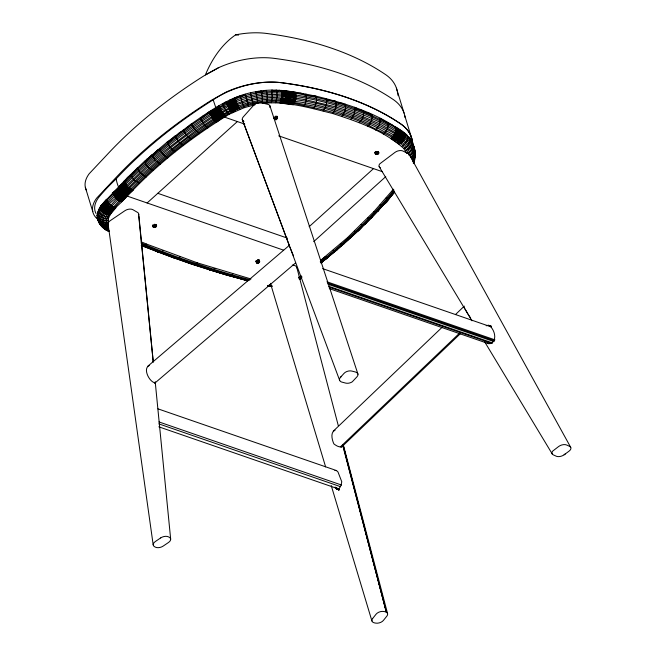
<?xml version="1.0" encoding="UTF-8"?>
<svg xmlns="http://www.w3.org/2000/svg" width="656" height="656" viewBox="0 0 656 656"><rect width="100%" height="100%" fill="white"/><g stroke="black" fill="none" stroke-linecap="round" stroke-linejoin="round"><path stroke-width="0.98" d="M283.622 250.174L126.821 195.955C121.024 204.91 106.338 211.544 108.338 223.86L103.771 224.254L101.008 223.409L98.876 221.769L97.629 219.547L97.096 215.398L97.506 212.61L101.065 205.476L127.592 177.448L144.509 161.286L167.182 142.049L191.773 123.664C211.33 109.962 231.634 95.473 255.84 91.758C275.971 87.56 296.405 92.25 316.159 96.202C349.197 104.271 383.785 115.054 409.705 137.875C410.894 142.278 407.72 146.731 403.801 148.518C384.014 130.634 357.594 121.557 332.576 113.463C309.993 108.002 286.746 100.909 263.261 103.345M409.705 137.875C415.15 142.459 413.772 151.462 406.663 153.324L403.801 148.518M97.359 218.522L98.138 220.719C95.76 212.806 101.877 205.697 106.944 200.457C119.343 187.518 131.594 174.398 144.919 162.401C171.314 139.326 199.285 117.326 230.379 100.942C254.134 90.069 281.121 89.2 306.254 95.415C341.161 101.573 374.584 114.628 404.801 133.037C405.957 137.432 403.301 142.081 399.561 144.336L390.656 138.465C394.256 135.956 396.601 131.233 395.453 126.862C408.245 133.791 419.668 147.748 413.723 163.106L414.051 160.745L413.477 162.393M97.629 219.547C99.376 223.926 102.82 230.248 108.511 229.108C104.124 225.623 103.91 219.063 106.862 214.594C114.267 209.305 119.064 200.966 126.821 195.955L121.918 192.397C150.585 161.843 183.688 135.726 219.055 113.365C235.004 103.779 253.675 98.326 272.322 97.465C309.312 99.122 345.974 109.38 379.307 125.353C393.329 133.086 416.109 141.844 413.05 161.909L414.42 159.793L415.027 154.062M411.853 141.073C412.271 145.353 409.336 149.338 405.408 150.847M262.359 103.443L262.277 96.711L261.121 90.93L256.201 93.054L257.792 103.115C238.809 106.018 222.425 116.604 206.984 127.346C177.727 147.141 150.249 169.74 126.239 195.693C119.884 192.643 117.399 185.312 116.12 178.916A407.368 237.718 -17 0 1 213.175 99.835A62.582 36.523 -17 0 1 227.566 91.832A66.289 38.679 -17 0 1 283.335 82.935A344.654 201.121 -17 0 1 399.619 123.131A66.289 38.679 -17 0 1 412.157 141.319M138.719 214.717L138.76 214.405A5.715 3.337 -17 0 0 137.547 212.396L132.881 209.69A5.847 3.411 -17 0 0 124.927 210.699L110.208 220.695A5.748 3.354 -17 0 0 108.396 224.975M277.586 118.072C269.657 113.882 277.545 125.304 277.012 116.202M259.76 261.703C251.838 257.513 259.719 268.935 259.194 259.833M414.248 157.571L414.518 156.144L414.42 159.793M107.961 230.978L108.896 231.486C104.329 229.51 99.95 225.771 99.392 220.539C98.605 216.004 101.918 212.347 102.32 208.034C135.07 169.765 173.758 136.587 216.669 110.183L213.175 99.835M320.718 260.293L347.459 237.669L373.928 211.585C376.134 212.331 379.176 211.257 379.225 208.608L377.298 210.625M413.337 163.36C418.536 142.598 395.125 130.339 380.201 122.41C346.581 106.272 309.583 96.03 272.273 94.349C250.28 95.276 228.509 102.484 210.674 115.464C177.669 136.661 147.297 161.802 120.064 190.019L121.918 192.397L128.527 187.616L141.901 174.373L163.705 155.062L195.775 130.577L220.129 114.406L224.508 117.112C189.035 139.318 155.759 165.369 127.297 196.136L126.239 195.693L133.07 190.019L127.469 186.689L123.902 181.228M414.223 159.9L414.756 157.374L414.116 158.285M266.885 102.967L267.353 96.17L266.352 90.38M375.609 130.101L379.307 125.353L380.521 118.539L388.172 123.73L391.64 124.583L395.716 128.141L407.442 135.357C408.622 139.761 405.687 144.32 401.849 146.337M413.6 162.491L414.051 160.745L413.485 162.45M301.17 277.57L300.653 278.611L299.546 278.964L301.12 277.791M413.501 163.631L414.018 161.958M271.346 102.73L272.322 97.465L271.51 90.102M168.313 141.155L167.592 143.172L168.813 145.509L172.397 149.724L175.39 151.708M321.227 262.433L322.99 260.662L321.456 261.941M373.928 211.585L391.493 191.454L393.92 191.478C372.518 217.964 347.319 241.047 320.956 262.482L322.932 260.834L321.415 262.072M156.513 226.254C156.981 224.229 153.324 224.836 152.938 226.312C153.16 228.78 158.522 226.623 155.948 224.393M378.774 153.291C379.242 151.265 375.585 151.872 375.199 153.348C375.421 155.816 380.783 153.66 378.2 151.421M322.088 262.015L336.536 250.289L337.373 248.993L335.839 250.256M275.7 102.738L277.226 95.915L276.553 90.11L271.846 91.397L272.461 90.085M220.129 114.406L217.316 111.225L215.734 108.174L218.924 105.657L221.867 111.61L225.172 115.497L224.45 117.096L222.318 116.046L219.079 113.414L216.669 110.183M352.1 236.127L336.536 250.289L335.011 250.748L332.986 250.313M340.325 244.024L343.26 244.278L359.152 229.584M223.417 116.67L224.344 114.71C254.29 95.268 292.527 98.58 325.409 107.289C351.944 113.873 377.421 124.55 400.554 139.154C407.122 143.943 412.657 151.175 412.271 159.687L414.69 156.53C415.248 144.582 405.236 136.022 395.593 130.97C406.277 134.004 415.387 143.795 414.994 155.308M347.459 237.669L350.468 237.857L365.999 222.983M104.099 227.985L105.624 229.715L108.962 230.592C93.308 219.325 114.964 201.343 122.27 192.766C113.291 200.162 91.561 215.578 104.673 228.813M367.631 218.194L370.845 218.186L372.624 216.308L364.269 224.803L361.12 224.746M378.012 211.052L385.22 202.802L370.845 218.186M394.363 192.151C389.68 196.095 387.278 206.082 380.004 204.918M119.171 188.428L124.902 183.467L112.373 192.938L115.374 197.866L117.703 199.916L124.509 194.676L106.862 214.594L111.922 206.066L105.436 214.012L109.757 215.184L115.817 207.804C111.586 206.673 107.928 203.36 106.461 199.219L99.556 207.731L101.696 211.281L105.436 214.012L111.922 206.066L123.451 193.856M105.436 214.012L107.822 212.716L113.217 206.829C109.478 212.396 103.164 220.728 108.543 227.353C104.329 228.928 99.819 226.066 98.876 221.769C96.596 214.094 102.139 206.648 108.494 202.917L104.05 210.092L101.696 211.281L108.494 202.917L120.351 190.453L113.521 195.439L119.638 189.313M147.059 158.99L144.919 162.401L145.484 163.549L148.945 167.854L153.217 170.511M106.944 200.457L100.048 208.952L101.122 205.656L106.944 200.457L100.77 210.15L107.625 201.704L102.197 207.845L100.048 208.952L98.974 208.788L98.818 211.388C100.786 214.922 104.862 216.988 108.847 216.972M283.794 103.369C286.205 99.778 286.861 95.071 285.77 90.905M101.696 211.281L108.494 202.917M118.793 187.559L124.32 182.343L127.592 177.448L130.954 175.619L137.096 168.149L140.884 173.405L146.263 176.948M155.144 382.858L155.251 382.153M236.824 97.006C231.806 103.5 222.86 104.976 216.603 110.069M303.482 106.575C306.139 103.107 307.049 98.343 305.95 94.12M313.429 108.609C316.208 105.222 317.258 100.442 316.159 96.202M391.493 191.454L393.288 189.182M393.961 190.06C372.51 216.89 347.18 240.334 320.513 261.883M372.641 618.51L376.068 614.213A5.74 3.346 -17 0 1 383.76 611.474L384.908 611.687A5.781 3.37 -17 0 1 386.384 612.196A5.904 3.444 -17 0 1 386.86 616.115L383.432 620.387A5.748 3.354 -17 0 1 375.749 623.118L374.617 622.913A5.847 3.411 -17 0 1 372.649 618.51M203.229 115.817L200.761 118.875L204.295 124.706L207.845 127.928M323.129 110.905C326.024 107.617 327.229 102.82 326.122 98.564M385.859 198.21L389.262 197.997L394.313 191.929M389.262 197.997L394.535 192.183M394.559 192.249L390.099 197.505M244.171 107.691L229.01 114.349L225.279 109.618L222.868 104.714L224.959 102.246L226.558 102.762L235.389 98.99L240.08 95.85L244.171 107.691L255.045 104.73M339.71 380.521A5.945 3.583 -15.2 0 1 340.366 377.479L344.006 373.395A5.74 3.46 -15.2 0 1 351.846 371.066L355.495 372.018A5.863 3.534 -15.2 0 1 357.036 376.741L352.288 381.792A5.715 3.444 -15.2 0 1 345.646 383.088L341.981 382.128A5.789 3.493 -15.2 0 1 339.71 380.521L289.821 246.902M383.35 204.779L391.181 195.972M332.576 113.463C335.585 110.265 336.93 105.46 335.823 101.196L326.417 99.86L329.665 99.482M160.392 164.164L155.226 160.417L152.258 155.907L157.473 149.986L159.818 149.494L163.705 155.062L167.78 157.891M340.366 377.479L341.415 376.298M215.619 107.805L219.317 106.789L216.324 109.544L219.826 107.986L216.931 110.634L220.432 109.208L217.899 112.037L221.113 110.421L236.398 101.811L234.979 97.711L230.379 100.942L235.455 111.11M183.204 145.616L179.334 142.623L175.578 136.948L179.564 132.512L183.778 130.815L191.208 124.058L195.775 130.577L199.44 133.717M124.886 194.93L118.966 200.728L126.083 195.627L120.237 201.359L117.703 199.916C148.773 167.928 183.065 138.646 221.252 115.333M121.467 191.896L115.374 197.866L121.18 191.552L114.374 196.677L120.507 190.675M321.932 262.113L334.314 251.519M111.922 206.066L106.428 211.954L104.066 213.241C99.704 219.366 102.147 228.534 109.208 231.338M341.76 116.284C344.876 113.185 346.368 108.379 345.253 104.091M358.783 230.371L343.26 244.278M384.17 204.303L384.801 203.639M377.758 210.929L379.037 209.584M371.632 217.751L378.627 210.404M115.374 197.866L121.327 191.732M350.665 119.367C353.879 116.358 355.519 111.553 354.396 107.248M124.976 194.98C154.34 163.934 188.1 137.227 224.344 114.71L222.368 116.096M365.031 224.393L372.231 217.12M124.32 182.343L118.564 186.878L119.031 188.124L112.848 194.184L125.64 184.59L120.245 190.297L126.501 185.673L147.018 165.812L161.852 152.955L194.086 128.346L221.113 110.421L218.76 113.062L221.867 111.61L219.703 114.037L237.554 104.698L236.398 101.811L227.566 105.231L226.181 101.623M113.521 195.439L119.687 189.404M122.541 193.036L116.497 198.957L123.279 193.709M117.703 199.916L123.689 194.053M121.475 201.794L127.256 196.128M365.613 223.778C361.932 225.836 359.578 233.134 354.388 231.24M359.291 122.697C362.588 119.794 364.375 114.989 363.252 110.675L354.683 108.543L356.306 107.961M333.24 431.205L442.078 327.328M455.412 314.609L464.292 306.122M340.3 446.974L459.512 333.199M341.3 447.326L460.512 333.56M122.68 193.159L128.527 187.616L123.008 193.463L129.642 188.436L124.148 194.406L130.79 189.117L125.148 195.094L131.938 189.65L125.665 195.398M354.215 234.167L356.331 232.199M321.005 261.908L326.491 256.873L328.91 256.578M320.456 261.08L325.458 256.521L326.491 256.873L320.235 261.842M217.661 111.717L220.432 109.208M367.606 126.28C370.993 123.467 372.92 118.687 371.788 114.349M234.848 110.249L232.183 112.668L231.552 111.946L234.331 109.429L238.727 107.305L237.554 104.698L232.486 106.001L228.821 107.748L227.566 105.231C237.201 97.793 250.051 95.817 261.793 93.652C273.175 92.053 284.737 92.906 295.979 95.038C334.462 101.254 372.862 113.226 405.08 135.685L395.765 129.527L402.349 133.963L404.875 137.104L401.841 136.456L379.857 123.894L354.396 112.939L335.938 106.912L306.245 99.884L286.188 96.481L277.226 95.915L267.353 96.17L257.168 97.514L246.943 99.901L228.173 106.502L231.519 103.869M147.1 202.983L237.357 121.557M309.132 226.697L373.6 168.535M313.699 241.646L385.753 176.636M120.663 190.888L126.501 185.673L121.073 191.413L127.469 186.689L121.212 191.585M347.016 240.654L348.467 239.358M115.817 207.804L108.322 214.996L114.529 207.419L109.519 213.364L109.757 215.184M126.485 195.816L133.07 190.019M320.759 262.81L322.891 260.957M341.104 245.795L342.596 244.516M335.847 250.625L344.498 243.351M147.756 366.269L289.403 245.295M154.66 383.276L295.536 262.966M230.428 101.073L227.025 103.976L230.937 102.451M232.814 273.896L229.83 275.61L227.927 275.463L192.274 264.36L174.037 257.882L193.233 264.573L195.308 264.22L197.382 262.859L250.986 278.972M321.12 262.703L329.402 256.045L325.343 259.087M258.259 91.348L256.201 93.054L255.84 91.758M216.431 122.254L223.614 116.752L215.594 121.647L213.856 119.974L209.543 113.07L215.914 108.65L209.149 111.938L200.761 118.875L200.367 117.744M337.053 249.739L321.53 262.318M326.688 257.8L329.714 255.307L328.221 256.496M383.301 134.168C386.835 131.561 389.041 126.813 387.901 122.451M125.583 195.357L118.966 200.728L125.763 195.455M214.938 268.525L211.888 270.215L209.084 269.591L227.927 275.463L248.083 280.702L194.258 264.532L159.966 252.273L141.507 244.942M322.358 261.769L329.402 256.045L322.695 261.326M321.243 261.924L327.434 256.996L321.112 261.924M321.358 262.384L328.246 256.898L320.956 262.482M298.734 277.849L300.997 276.078M216.177 109.249L219.317 106.789M180.138 256.898L176.948 258.546L174.922 258.357L141.22 245.492L143.32 245.705L146.649 244.114L197.382 262.859M397.216 142.582C400.824 140.138 403.21 135.448 402.054 131.102M215.594 121.647L222.769 116.317L214.733 120.876L222.318 116.046M564.086 454.813L569.014 451.172A5.74 3.206 -18.2 0 0 569.564 446.326L566.661 445.006A5.863 3.28 -18.2 0 0 558.715 446.457L552.729 451.074A5.715 3.198 -18.2 0 0 553.303 454.87L556.231 456.191A5.789 3.239 -18.2 0 0 559.617 456.535A5.945 3.321 -18.2 0 0 564.086 454.813L565.505 453.763M320.522 261.277L326.491 256.873M240.481 97.129L243.868 94.644L245.672 95.514L248.665 106.297M232.15 105.296L228.821 107.748L231.552 111.946M301.801 277.709L300.128 278.907M163.221 250.649C161.376 252.429 158.006 253.093 156.226 250.863M299.325 278.128L301.727 276.397M299.325 278.939L301.752 277.185M300.005 278.939L301.637 277.759M397.118 90.708A67.568 39.434 -17 0 0 384.654 73.98A345.942 201.868 -17 0 0 267.96 33.636A67.568 39.434 -17 0 0 235.594 34.866C221.556 44.551 211.863 59.343 205.394 74.882L218.735 67.609A67.568 39.426 -17 0 1 275.569 58.548A345.933 201.868 -17 0 1 392.272 98.884A67.568 39.426 -17 0 1 405.055 117.539M299.546 278.964L301.112 277.898M231.338 103.435L235.865 100.368L230.83 102.164M232.823 106.69L229.502 108.945L247.755 102.812L262.515 99.737L272.207 98.966L295.602 99.63L296.004 96.547L295.512 92.316L281.449 90.397L281.965 96.194L279.932 102.984L293.322 104.821L295.602 99.63L281.777 97.744L285.622 99.433L295.2 101.122L281.473 99.245C298.57 104.575 317.135 105.386 334.289 111.233C349.205 115.579 363.809 121.081 377.717 128.018C389.926 135.538 408.499 141.048 410.91 157.506C413.633 155.989 415.592 152.717 414.633 149.584L414.789 152.823M299.644 278.316L301.194 277.283L299.538 278.275M221.17 115.276L238.144 106.059L233.101 107.231M298.849 277.898L301.432 276.25M229.01 114.349L224.45 117.096L244.786 124.123M299.333 278.201L301.76 276.693M233.511 108.01L230.19 110.06L234.192 109.208M232.486 106.001L236.964 103.271L231.896 104.73M299.3 279.44L300.653 278.611M220.006 114.316L222.671 112.742L221.023 115.169L223.507 113.783L222.064 115.907L213.856 119.974L220.424 114.669L212.995 118.957L219.817 114.128L212.159 117.842L218.325 112.553L211.38 116.67L217.825 111.922L210.674 115.464L217.21 111.061L210.059 114.251L216.308 109.511L209.543 113.07L209.149 111.938M409.016 155.39C412.37 153.947 415.15 150.199 414.034 146.444M218.735 67.609L204.082 75.76A408.655 238.464 -17 0 0 106.772 155.037L89.191 173.733A35.162 20.516 -17 0 0 86.428 190.306M276.881 91.405L279.267 90.233C285.729 93.423 293.724 93.644 300.874 93.201L306.254 95.415L315.511 96.063L316.454 97.498M230.879 111.069L234.331 109.429L239.268 108.396L239.76 109.306M261.473 92.225L265.426 90.454L266.705 91.676M486.219 325.761L488.613 325.302L490.991 326.048M334.896 470.532L336.348 470.508L337.971 471.935L341.776 481.766L340.94 485.604L339.177 488.572L336.872 489.138L335.077 487.014M406.031 134.054L405.055 134.316L395.716 128.141M335.118 430.18C329.993 432.197 332.1 440.119 333.888 443.899C336.175 445.645 340.325 448.524 342.826 445.76L386.384 612.196L342.99 444.973L386.384 612.196M155.136 382.866C149.314 382.12 142.491 368.385 149.256 365.523M233.716 108.379L238.727 107.305L239.268 108.396M107.994 222.228C103.886 223.261 98.605 221.646 97.162 217.325L98.138 220.719M257.792 103.115L271.707 101.639L294.667 102.508L281.055 100.647C310.559 107.207 341.063 112.02 368.672 125.312C382.489 133.562 402.218 138.137 408.713 154.496M107.518 225.844C104.05 226.746 99.655 225.32 98.531 221.63M281.76 91.692L285.844 91.168L295.815 93.611M107.961 220.523C103.73 221.261 99.048 219.334 97.096 215.398L97.662 218.505M108.248 218.768C103.919 219.145 98.999 216.915 97.506 212.61M272.076 285.877L268.46 285.335M268.689 285.688L270.321 285.86M272.322 286.344L267.541 285.68M336.11 102.484L343.268 103.451L345.54 105.378M487.137 342.76C489.269 345.007 492.812 342.916 493.911 340.571C496.248 335.56 493.345 328.672 489.368 325.491M292.289 265.106L294.118 265.426A5.847 3.411 -17 0 1 296.848 267.951M363.522 111.963L368.738 112.988L372.067 115.636M269.362 284.737L271.018 285.065L269.386 286.041L267.779 285.959L271.633 286.459L270.961 286.287M192.274 264.36L193.233 264.573M110.716 213.643C106.411 212.806 102.516 209.633 101.065 205.476M228.042 275.266L247.345 280.612M337.438 489.261L339.226 489.745M250.043 279.792C213.003 269.764 176.48 257.726 141.04 242.991M249.067 280.374C212.601 270.518 176.653 258.669 141.721 244.278M247.123 280.768L210.888 270.272L191.404 263.884M195.299 264.663L199.957 266.172M338.611 489.696L336.872 489.138L338.898 489.761M337.151 489.22L338.75 489.737M278.685 135.841L382.325 171.667M157.743 193.299L287.459 238.136M488.613 325.302L491.114 326.163M487.826 325.286L491.237 326.467M322.629 268.624L491.385 326.95M326.942 281.793L494.919 339.857M327.524 283.056L494.534 340.784M328.008 284.245L494.05 341.637M328.754 286.319L491.902 342.719M329.058 287.164L492.205 343.564M329.296 288.607L488.581 343.67M174.242 257.488L177.136 258.489M157.94 408.836L336.659 470.614M158.965 421.931L341.546 485.046M158.883 423.883L340.505 486.662M335.421 487.761L338.275 488.745L338.676 489.351L335.847 488.376L338.881 489.802M158.809 426.818L338.496 488.933M336.602 489.007L338.947 489.843M139.548 183.45L134.054 180.015L130.536 174.504M166.649 254.708L169.486 255.758M157.005 251.584L175.906 258.587M336.085 488.622L339.16 489.811M142.163 245.738L158.9 252.298M338.676 489.351L335.626 488.089L338.275 488.745L336.003 487.736M141.237 241.843L146.649 244.114M407.696 136.628L409.311 137.391L409.951 139.138M408.106 153.488L402.358 150.773A5.929 3.46 -17 0 0 395.043 152.34L379.75 163.861A5.691 3.321 -17 0 0 380.406 167.788M104.771 228.952L107.149 230.24M245.385 280.104L246.213 280.571M191.224 139.613L186.558 135.48L183.377 129.691M106.625 230.256L102.73 227.443L100.253 224.049L102.024 226.451M225.172 115.497L225.967 116.128M226.345 274.29L227.083 274.995M100.253 224.049L101.541 225.303M413.255 144.689L414.272 147.698L411.566 140.573M470.508 317.889L468.318 314.675M98.966 222.277L100.327 224.713M379.152 166.608L472.017 320.817M484.653 341.792L552.377 454.19M120.064 190.019L119.031 188.124M467.9 313.986L465.006 308.886M293.585 256.07L290.026 247.427M409.303 154.562L570.72 447.343M97.121 215.004L97.621 216.193M98.326 210.174L98.818 211.388L97.637 212.126L98.006 213.807M289.657 246.443L242.294 119.474L289.739 246.689M137.399 167.862L137.817 168.977M144.509 161.286L144.919 162.401L151.839 154.783L152.258 155.907M159.408 148.371L159.818 149.494M167.182 142.049L167.592 143.172L175.177 135.817L175.578 136.948M191.773 123.664L192.175 124.788M222.474 103.574L222.868 104.714M464.587 308.148L464.374 307.197M269.862 105.731L357.971 374.199M230.002 99.802L230.379 100.942M396.437 88.199L404.055 113.103M404.719 115.538L412.181 139.941M378.061 151.634L378.635 153.504M377.864 151.831L378.438 153.701M377.635 152.02L378.2 153.889M377.364 152.184L377.93 154.053M377.061 152.323L377.635 154.193M376.462 151.495L377.323 154.299M376.134 151.577L376.995 154.381M375.814 151.618L376.667 154.422M375.503 151.626L376.355 154.422M375.494 152.528L376.068 154.39M375.232 152.454L375.798 154.324M375.002 152.356L375.576 154.226M374.822 152.225L375.396 154.094M276.922 116.415L277.496 118.285M276.783 116.62L277.349 118.49M276.586 116.825L277.16 118.687M276.069 116.071L276.922 118.875M275.799 116.243L276.652 119.039M275.495 116.383L276.356 119.179M275.184 116.489L276.037 119.294M275.143 117.498L275.717 119.367M274.815 117.539L275.389 119.408M274.503 117.547L275.077 119.417M274.216 117.514L274.782 119.384M273.954 117.449L274.52 119.318M259.104 260.047L259.669 261.916M258.956 260.26L259.53 262.121M258.767 260.457L259.333 262.326M258.243 259.71L259.104 262.507M257.972 259.874L258.833 262.679M257.677 260.014L258.53 262.818M257.357 260.12L258.218 262.925M257.316 261.137L257.89 262.999M256.996 261.178L257.57 263.04M256.685 261.178L257.25 263.048M256.389 261.145L256.963 263.015M256.127 261.08L256.701 262.949M255.897 260.981L256.471 262.851M155.8 224.598L156.374 226.468M155.611 224.795L156.177 226.664M155.374 224.983L155.948 226.853M154.816 224.213L155.677 227.017M154.521 224.352L155.374 227.156M154.201 224.467L155.062 227.263M153.873 224.541L154.734 227.345M153.84 225.516L154.406 227.386M153.529 225.525L154.094 227.386M153.233 225.492L153.807 227.361M152.971 225.426L153.545 227.288M152.741 225.32L153.315 227.189M152.43 225.033L153.135 227.058M85.329 187.288L92.791 211.691M245.287 94.226L245.672 95.514M270.452 283.326L325.622 466.883M331.223 485.53L371.936 620.994M250.543 92.865L253.216 105.116M296.783 267.361L338.291 425.646M343.482 445.432L387.573 613.622M397.29 91.471L398.159 95.735M380.013 118.277L380.283 119.564M108.06 223.975L153.184 544.824M138.744 216.045L153.242 362.145M138.76 214.405L153.25 361.759M155.218 381.899L170.667 539.125M116.12 178.916A213.339 124.492 -17 0 0 98.63 197.505A33.882 19.77 -17 0 0 95.981 213.462M338.898 488.958A5.773 3.657 -70.9 0 1 338.414 488.499M408.106 153.488A5.724 3.346 -17 0 1 409.541 155.718M243.958 121.327A5.806 3.387 -17 0 1 243.327 120.983M242.827 120.556A5.978 3.493 -17 0 1 243.237 116.948L253.667 105.255A5.724 3.346 -17 0 1 261.457 102.795L268.37 104.46A5.929 3.46 -17 0 1 269.911 107.543M97.719 219.227A35.162 20.516 -17 0 1 96.653 198.137L114.234 179.449A408.655 238.464 -17 0 1 211.544 100.163L226.197 92.02A67.568 39.426 -17 0 1 283.031 82.951A345.933 201.868 -17 0 1 399.734 123.295A67.568 39.426 -17 0 1 412.624 142.967M235.594 34.866A339.521 198.128 -17 0 1 238.595 35.055M105.28 211.158L104.066 213.241L110.675 205.139L105.28 211.158L102.812 212.331L109.527 204.073L105.28 211.158M322.522 261.588L321.079 262.81L322.522 261.588M300.825 275.979L298.464 277.693L300.801 275.963M160.654 537.92L155.333 541.536A5.748 3.354 -17 0 0 154.381 546.596L155.218 547.071A5.847 3.411 -17 0 0 163.155 546.095L168.518 542.471A5.74 3.346 -17 0 0 169.469 537.403L168.617 536.928A5.847 3.411 -17 0 0 160.671 537.928M286.262 93.841L282.023 94.636L286.188 96.481L296.004 96.547L281.957 93.119L295.979 95.038L286.262 93.841M286.172 96.686L281.965 96.194L295.872 98.088L286.172 96.686M284.433 102.369L280.538 101.901L294.036 103.755L284.433 102.369M402.964 141.237L399.553 140.499L393.83 135.218L402.964 141.237M403.801 139.925L400.554 139.154L394.609 133.857L403.801 139.925M401.956 142.434L398.635 141.458L392.895 136.456L401.956 142.434M401.775 136.653L395.199 132.43L404.449 138.531L401.775 136.653M398.331 141.737L391.821 137.555L400.808 143.475L398.331 141.737"/></g></svg>
